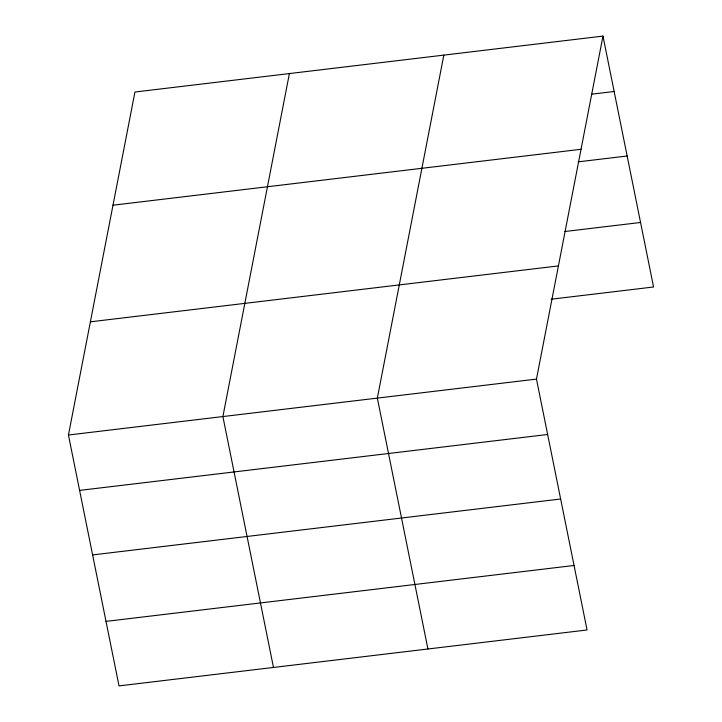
<?xml version="1.0" encoding="UTF-8"?>
<svg xmlns="http://www.w3.org/2000/svg" width="722" height="722" viewBox="0 0 722 722"><rect width="100%" height="100%" fill="white"/><g stroke="black" fill="none" stroke-linecap="round" stroke-linejoin="round"><path stroke-width="1.08" d="M602.978 36.1L536.473 379.095L587.058 629.981L119.022 685.9L68.437 435.014L134.942 92.019L602.978 36.1L653.563 286.986L551.184 299.215M289.396 73.563L222.89 416.558L273.476 667.444M443.84 55.116L377.344 398.111L427.929 648.997M591.887 94.149L614.142 91.486M112.993 205.201L581.029 149.292M578.187 161.854L627.156 156.006M564.884 231.509L640.558 222.475M90.385 321.822L558.422 265.913M68.437 435.014L536.473 379.095M79.6 490.4L547.646 434.491M92.615 554.92L560.651 499.001M106.017 621.389L574.053 565.47"/></g></svg>
